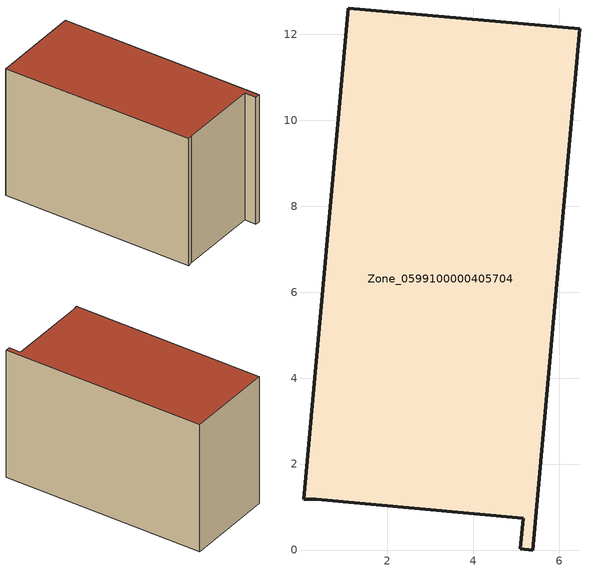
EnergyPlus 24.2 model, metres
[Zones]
Zone_0599100000405704
 floor ground (C_G): 6.48,12.12 5.39,0 5.1,0.03 5.16,0.73 0.35,1.18 0.06,1.18 1.09,12.61 z0
 wall outside (C_F): 6.48,12.12 1.09,12.61 0.06,1.18 0.35,1.18 5.16,0.73 5.1,0.03 5.39,0 6.48,12.12 z0:7.91
 roof outside (C_R): 5.39,0 6.48,12.12 1.09,12.61 0.06,1.18 0.35,1.18 5.16,0.73 5.1,0.03 z7.91
[BUILDING]
Pand.0599100000405704: North Axis=0; Terrain=City; Loads Convergence Tolerance Value=0.04; Temperature Convergence Tolerance Value=0.4; Solar Distribution=FullExterior; Maximum Number of Warmup Days=25; Minimum Number of Warmup Days=1
[Site:Location]
Rotterdam.The.Hague.AP_ZH_NLD Design_Conditions: Latitude=51.96; Longitude=4.45; Time Zone=1; Elevation=-4.5
[SITE:GROUNDTEMPERATURE:BUILDINGSURFACE]
18, 18, 18, 18, 18, 18, 18, 18, 18, 18, 18, 18
[MATERIAL] Thermal Absorptance=0.9; Solar Absorptance=0.7; Visible Absorptance=0.7
Name | Roughness | Thickness | Conductivity | Density | Specific Heat
G.TI.1992-2005 | MediumSmooth | 0.15 | 0.06 | 540 | 1210
F.TI.1992-2005 | Rough | 0.3 | 0.12 | 1920 | 840
R.TI.1992-2005 | MediumRough | 0.2 | 0.08 | 1500 | 1000
[CONSTRUCTION]
C_G: G.TI.1992-2005
C_F: F.TI.1992-2005
C_R: R.TI.1992-2005
[ZONE]
Zone_0599100000405704: Type=1; Multiplier=1; Ceiling Height=Autocalculate; Volume=Autocalculate; Floor Area=autocalculate; Part of Total Floor Area=Yes
[ZONEINFILTRATION:DESIGNFLOWRATE]
Infil_Zone_0599100000405704: Zone or ZoneList or Space or SpaceList=Zone_0599100000405704; Schedule=AlwaysOn; Design Flow Rate Calculation Method=Flow/Area; Flow Rate per Floor Area=0.0015; Constant Term Coefficient=1; Temperature Term Coefficient=0; Velocity Term Coefficient=0; Velocity Squared Term Coefficient=0
[HVACTEMPLATE:ZONE:IDEALLOADSAIRSYSTEM]
Zone_0599100000405704: Maximum Heating Supply Air Temperature=50; Minimum Cooling Supply Air Temperature=13; Maximum Heating Supply Air Humidity Ratio=0.0156; Minimum Cooling Supply Air Humidity Ratio=0.0077; Heating Limit=NoLimit; Cooling Limit=NoLimit; Dehumidification Control Type=ConstantSensibleHeatRatio; Cooling Sensible Heat Ratio=0.7; Dehumidification Setpoint=60; Humidification Control Type=None; Humidification Setpoint=30; Outdoor Air Method=None; Outdoor Air Flow Rate per Person=0.00944; Outdoor Air Flow Rate per Zone Floor Area=0; Outdoor Air Flow Rate per Zone=0; Demand Controlled Ventilation Type=None; Outdoor Air Economizer Type=NoEconomizer; Heat Recovery Type=None; Sensible Heat Recovery Effectiveness=0.7; Latent Heat Recovery Effectiveness=0.65
[ZONECONTROL:THERMOSTAT]
ThermostatControl_Zone_0599100000405704: Zone or ZoneList=Zone_0599100000405704; Control Type Schedule=DualSetpointControlType; Control 1=Thermostat_Zone_0599100000405704; Temperature Difference Between Cutout And Setpoint=0
[THERMOSTATSETPOINT:DUALSETPOINT]
Thermostat_Zone_0599100000405704: Heating Setpoint Temperature Schedule=HeatingSetpoint_Zone_0599100000405704; Cooling Setpoint Temperature Schedule=CoolingSetpoint_Zone_0599100000405704
[SCHEDULE:COMPACT]
HeatingSetpoint_Zone_0599100000405704: Through: 12/31, For: AllDays, Until: 24:00, 21
CoolingSetpoint_Zone_0599100000405704: Through: 12/31, For: AllDays, Until: 24:00, 24
DualSetpointControlType: Through: 12/31, For: AllDays, Until: 24:00, 4
AlwaysOn: Through: 12/31, For: AllDays, Until: 24:00, 1
